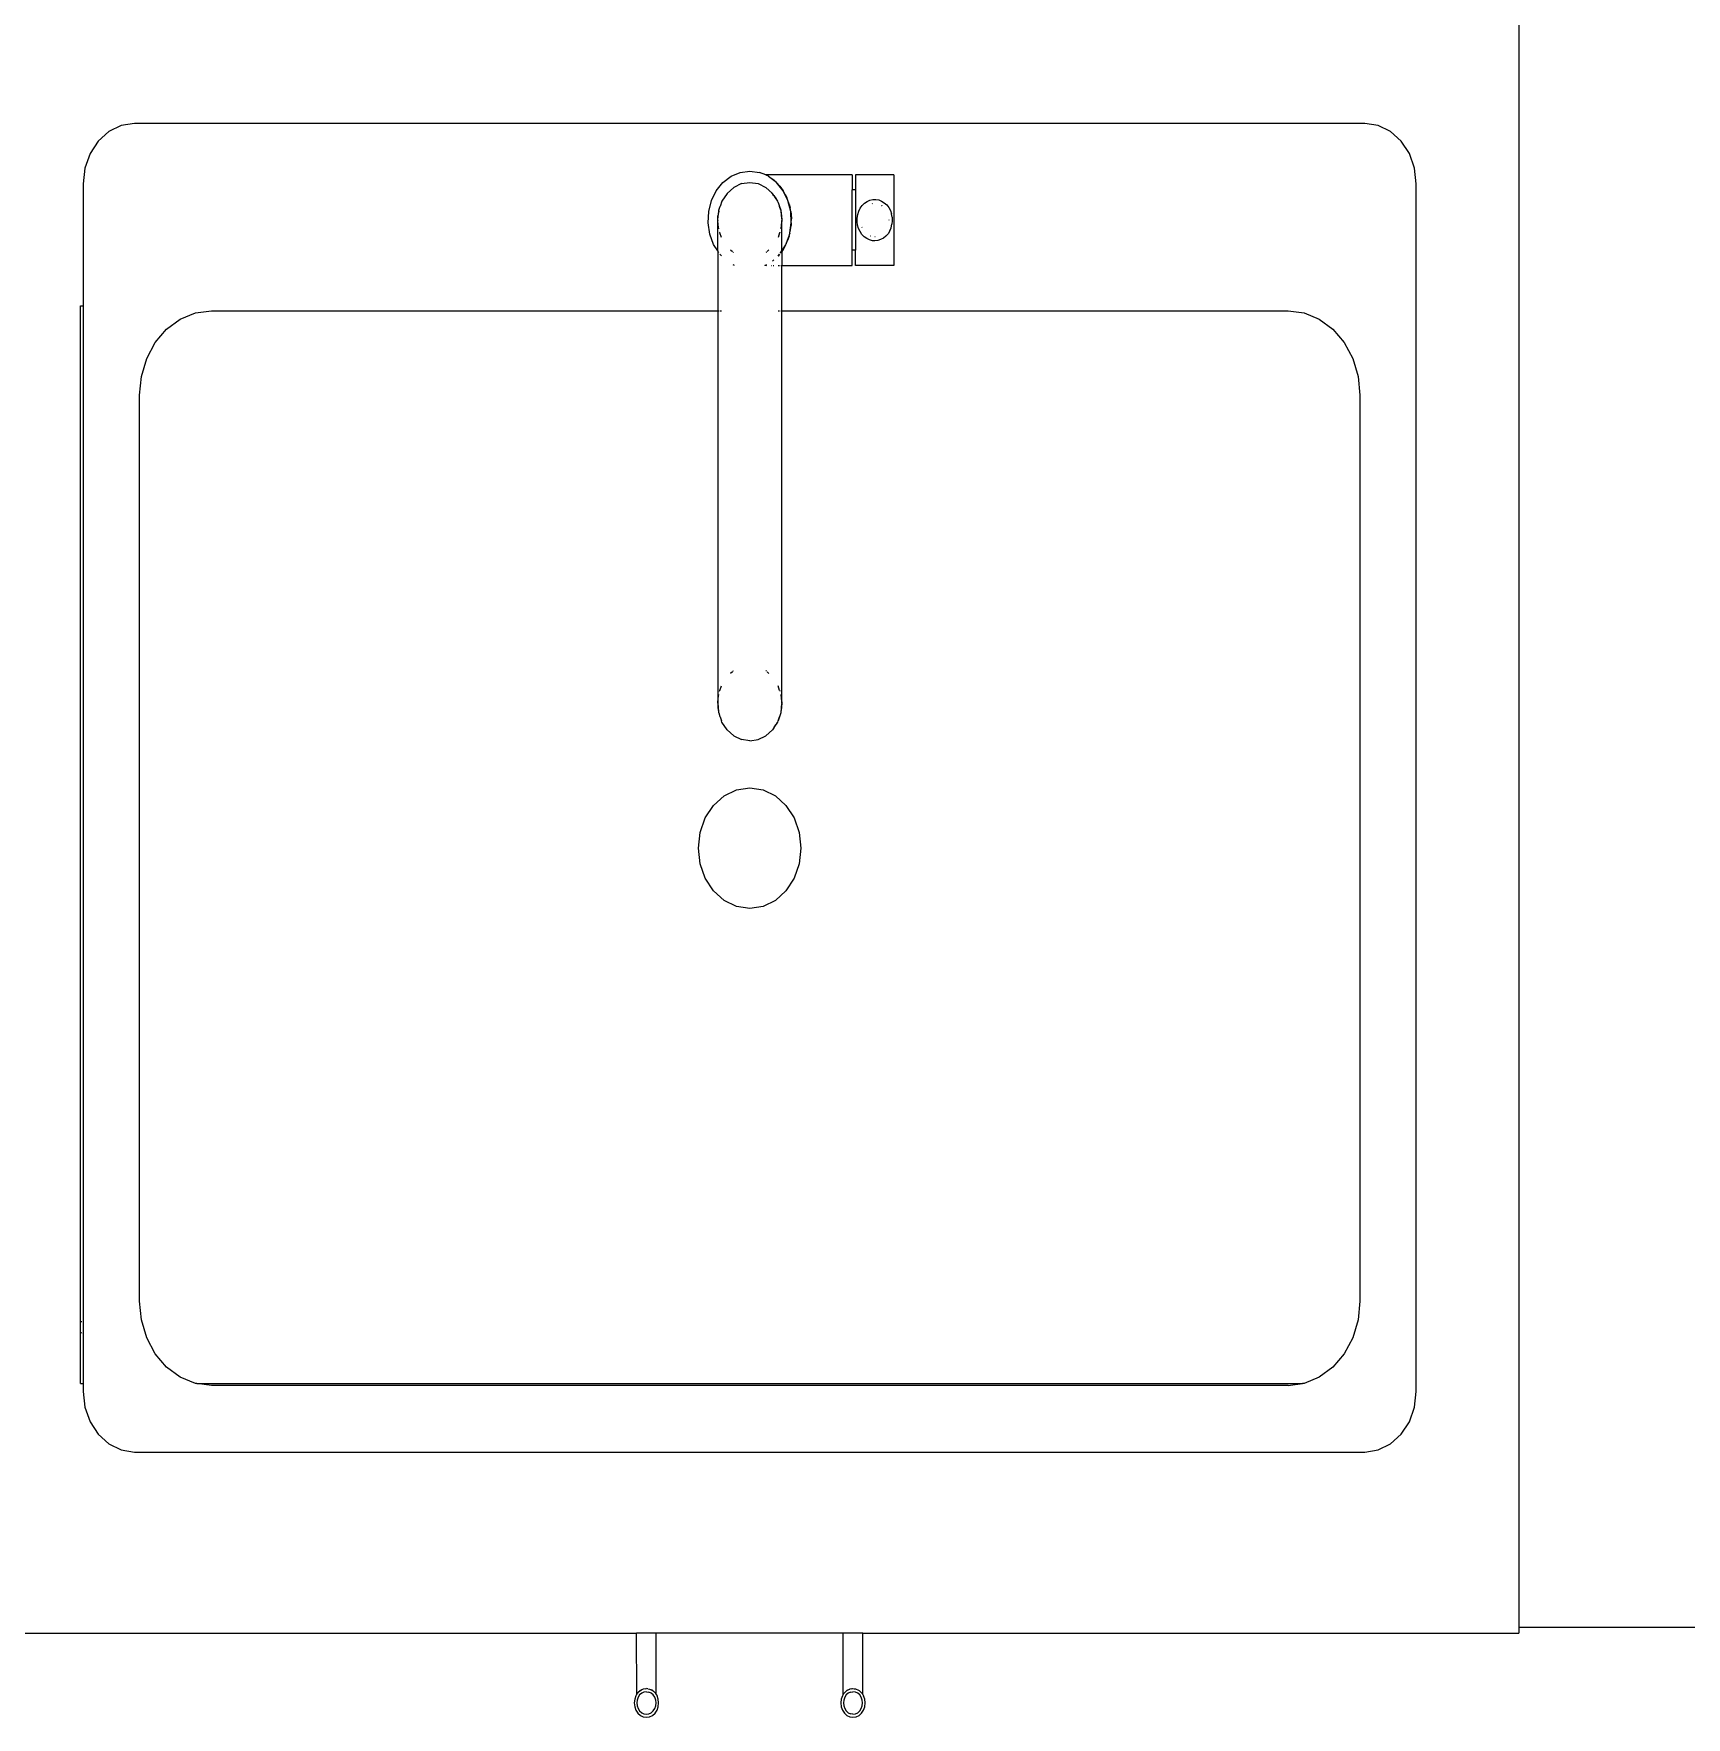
# Model space of a CAD drawing. Header units: metres. Extents: x 2.3 to 15.1, y 3 to 5.1.
# Drawn here: x 4.285 to 4.903, y 3.39 to 4.019 of the extents above; entities that cross this region are included whole.
import ezdxf

# ---------------------------------------------------------------- set-up
doc = ezdxf.new("R2010")
doc.units = ezdxf.units.M
doc.layers.add('Edges', color=7, linetype='Continuous')

# ---------------------------------------------------------------- blocks, each defined once
blk = doc.blocks.new('Chemistry Lab table pl')
at = {"layer": 'Edges'}
for p, q in [((4.84026, 4.09844), (4.84026, 3.42344)), ((4.3178, 3.98479), (4.31317, 3.98253)), ((4.32276, 3.98556), (4.3178, 3.98479)), ((4.78276, 3.98556), (4.32276, 3.98556)), ((4.78772, 3.98479), (4.78276, 3.98556)), ((4.79234, 3.98253), (4.78772, 3.98479)), ((4.3092, 3.97894), (4.30616, 3.97427)), ((4.31317, 3.98253), (4.3092, 3.97894)), ((4.79631, 3.97894), (4.79234, 3.98253)), ((4.79936, 3.97427), (4.79631, 3.97894)), ((4.30616, 3.97427), (4.30424, 3.96882)), ((4.80127, 3.96882), (4.79936, 3.97427)), ((4.30424, 3.96882), (4.30359, 3.96298)), ((4.54275, 3.96349), (4.54577, 3.96583)), ((4.54577, 3.96583), (4.54917, 3.96728)), ((4.54917, 3.96728), (4.55276, 3.96778)), ((4.55276, 3.96778), (4.55635, 3.96728)), ((4.55875, 3.96637), (4.55635, 3.96728)), ((4.55881, 3.96633), (4.55875, 3.96637)), ((4.59109, 3.96637), (4.55881, 3.96633)), ((4.55881, 3.96633), (4.55901, 3.96624)), ((4.55904, 3.96622), (4.55901, 3.96624)), ((4.55914, 3.96616), (4.55904, 3.96622)), ((4.55975, 3.96583), (4.55914, 3.96616)), ((4.55975, 3.96583), (4.55981, 3.96578)), ((4.55981, 3.96578), (4.56069, 3.96522)), ((4.56277, 3.96349), (4.55981, 3.96578)), ((4.59109, 3.96637), (4.59109, 3.96072)), ((4.60666, 3.96637), (4.59229, 3.96637)), ((4.59229, 3.96637), (4.59229, 3.96072)), ((4.60666, 3.96637), (4.60666, 3.9325)), ((4.80192, 3.96298), (4.80127, 3.96882)), ((4.30359, 3.96298), (4.30359, 3.91744)), ((4.53846, 3.9567), (4.54027, 3.96039)), ((4.54027, 3.96039), (4.54275, 3.96349)), ((4.54429, 3.95941), (4.54238, 3.95649)), ((4.54677, 3.96165), (4.54429, 3.95941)), ((4.54966, 3.96306), (4.54677, 3.96165)), ((4.54966, 3.96306), (4.55276, 3.96354)), ((4.55276, 3.96354), (4.55586, 3.96306)), ((4.55586, 3.96306), (4.55875, 3.96165)), ((4.56123, 3.95941), (4.55875, 3.96165)), ((4.56069, 3.96522), (4.56173, 3.96443)), ((4.56089, 3.95959), (4.56158, 3.95887)), ((4.56123, 3.95941), (4.56158, 3.95887)), ((4.56277, 3.96349), (4.56173, 3.96443)), ((4.56525, 3.96039), (4.56277, 3.96349)), ((4.56277, 3.96349), (4.56401, 3.96211)), ((4.56401, 3.96211), (4.56525, 3.96039)), ((4.56602, 3.95905), (4.56525, 3.96039)), ((4.56706, 3.9567), (4.56525, 3.96039)), ((4.59229, 3.96072), (4.59109, 3.96072)), ((4.59109, 3.93815), (4.59109, 3.96072)), ((4.59229, 3.96072), (4.59229, 3.93815)), ((4.80192, 3.51146), (4.80192, 3.96298)), ((4.53742, 3.95262), (4.53846, 3.9567)), ((4.54117, 3.9529), (4.54115, 3.95271)), ((4.54117, 3.9529), (4.54119, 3.95309)), ((4.54119, 3.95309), (4.54159, 3.95424)), ((4.54159, 3.95435), (4.54168, 3.9545)), ((4.54159, 3.95424), (4.54159, 3.95435)), ((4.54238, 3.95649), (4.54168, 3.9545)), ((4.56158, 3.95887), (4.56178, 3.95866)), ((4.56178, 3.95856), (4.56158, 3.95887)), ((4.56178, 3.95866), (4.5626, 3.95742)), ((4.56204, 3.95817), (4.56313, 3.95649)), ((4.5626, 3.95742), (4.56313, 3.95649)), ((4.56313, 3.95649), (4.56328, 3.95605)), ((4.56328, 3.95605), (4.56333, 3.95603)), ((4.56333, 3.95603), (4.56392, 3.9545)), ((4.56333, 3.95603), (4.56383, 3.9545)), ((4.56383, 3.9545), (4.56433, 3.95309)), ((4.56433, 3.95309), (4.56392, 3.9545)), ((4.56433, 3.95309), (4.56435, 3.9529)), ((4.56435, 3.9529), (4.56437, 3.95286)), ((4.56602, 3.95905), (4.56657, 3.95791)), ((4.56706, 3.9567), (4.56657, 3.95791)), ((4.56747, 3.95544), (4.56706, 3.9567)), ((4.56809, 3.95262), (4.56706, 3.9567)), ((4.56747, 3.95544), (4.56782, 3.95407)), ((4.56809, 3.95262), (4.56782, 3.95407)), ((4.59351, 3.95272), (4.59407, 3.95387)), ((4.59407, 3.95387), (4.59479, 3.95489)), ((4.59479, 3.95489), (4.59564, 3.95575)), ((4.59564, 3.95575), (4.59661, 3.95642)), ((4.59661, 3.95642), (4.59766, 3.9569)), ((4.59766, 3.9569), (4.59877, 3.95715)), ((4.59855, 3.95556), (4.59864, 3.95558)), ((4.59877, 3.95715), (4.59989, 3.95718)), ((4.59989, 3.95718), (4.60101, 3.95698)), ((4.60101, 3.95698), (4.60207, 3.95657)), ((4.60207, 3.95657), (4.60307, 3.95594)), ((4.60207, 3.95487), (4.60213, 3.95484)), ((4.60213, 3.95484), (4.60224, 3.95474)), ((4.60307, 3.95594), (4.60395, 3.95513)), ((4.60395, 3.95513), (4.60471, 3.95415)), ((4.60471, 3.95415), (4.60532, 3.95303)), ((4.60532, 3.95303), (4.60575, 3.9518)), ((4.53721, 3.94837), (4.53742, 3.95262)), ((4.53784, 3.94417), (4.53721, 3.94837)), ((4.54078, 3.94943), (4.5408, 3.9496)), ((4.54078, 3.94943), (4.54079, 3.94935)), ((4.54079, 3.94935), (4.54078, 3.94925)), ((4.54097, 3.94769), (4.54078, 3.94925)), ((4.54078, 3.93788), (4.54078, 3.94925)), ((4.5408, 3.9496), (4.54115, 3.95271)), ((4.5408, 3.9496), (4.54087, 3.951)), ((4.54115, 3.95271), (4.54087, 3.951)), ((4.54115, 3.94614), (4.54097, 3.94769)), ((4.56437, 3.95286), (4.56464, 3.951)), ((4.56437, 3.95286), (4.56454, 3.95118)), ((4.56454, 3.94769), (4.56437, 3.94614)), ((4.56454, 3.95118), (4.56474, 3.94943)), ((4.56474, 3.94925), (4.56454, 3.94769)), ((4.56464, 3.951), (4.56474, 3.94943)), ((4.56474, 3.94943), (4.56474, 3.94925)), ((4.56474, 3.93788), (4.56474, 3.94925)), ((4.56776, 3.94469), (4.5683, 3.94837)), ((4.56801, 3.94576), (4.56823, 3.94739)), ((4.56809, 3.95262), (4.56823, 3.95148)), ((4.5683, 3.94837), (4.56809, 3.95262)), ((4.56823, 3.95148), (4.56832, 3.94993)), ((4.5683, 3.94837), (4.56823, 3.94739)), ((4.5683, 3.94837), (4.56832, 3.94993)), ((4.59291, 3.94884), (4.59292, 3.95017)), ((4.59309, 3.94754), (4.59291, 3.94884)), ((4.59292, 3.95017), (4.59312, 3.95147)), ((4.59345, 3.94628), (4.59309, 3.94754)), ((4.59312, 3.95147), (4.59351, 3.95272)), ((4.59473, 3.94664), (4.5947, 3.94674)), ((4.6048, 3.94951), (4.60481, 3.94944)), ((4.60511, 3.94541), (4.60561, 3.9466)), ((4.60561, 3.9466), (4.60593, 3.94787)), ((4.606, 3.95051), (4.60575, 3.9518)), ((4.60606, 3.94919), (4.60593, 3.94787)), ((4.606, 3.95051), (4.60606, 3.94919)), ((4.53927, 3.94026), (4.53784, 3.94417)), ((4.54155, 3.94475), (4.54147, 3.94497)), ((4.54219, 3.94294), (4.54159, 3.94463)), ((4.56392, 3.94463), (4.56333, 3.94294)), ((4.56404, 3.94497), (4.56397, 3.94475)), ((4.56634, 3.94053), (4.56624, 3.94026)), ((4.56634, 3.94053), (4.56759, 3.94394)), ((4.56634, 3.94053), (4.56691, 3.94178)), ((4.56747, 3.94343), (4.56691, 3.94178)), ((4.56747, 3.94343), (4.56759, 3.94394)), ((4.56759, 3.94394), (4.56768, 3.94417)), ((4.56773, 3.94454), (4.56768, 3.94417)), ((4.56773, 3.94454), (4.56776, 3.94469)), ((4.56776, 3.94469), (4.56801, 3.94576)), ((4.594, 3.94512), (4.59345, 3.94628)), ((4.5947, 3.94409), (4.594, 3.94512)), ((4.59554, 3.94321), (4.5947, 3.94409)), ((4.5965, 3.94251), (4.59554, 3.94321)), ((4.59754, 3.94202), (4.5965, 3.94251)), ((4.59864, 3.94174), (4.59754, 3.94202)), ((4.59803, 3.94344), (4.59796, 3.94347)), ((4.59948, 3.94167), (4.59864, 3.94174)), ((4.59961, 3.94321), (4.59948, 3.9432)), ((4.6006, 3.94179), (4.59948, 3.94167)), ((4.60169, 3.94212), (4.6006, 3.94179)), ((4.60271, 3.94267), (4.60169, 3.94212)), ((4.60364, 3.94342), (4.60271, 3.94267)), ((4.60445, 3.94434), (4.60364, 3.94342)), ((4.60511, 3.94541), (4.60445, 3.94434)), ((4.54078, 3.93788), (4.53927, 3.94026)), ((4.54125, 3.93714), (4.54078, 3.93788)), ((4.54078, 3.93788), (4.54078, 3.91557)), ((4.54219, 3.9361), (4.54159, 3.93669)), ((4.54557, 3.9383), (4.54628, 3.93765)), ((4.54671, 3.93727), (4.54654, 3.93742)), ((4.55898, 3.93742), (4.55881, 3.93727)), ((4.55994, 3.9383), (4.55923, 3.93765)), ((4.56123, 3.93406), (4.56131, 3.93411)), ((4.56131, 3.93411), (4.56124, 3.93409)), ((4.56178, 3.93452), (4.56131, 3.93411)), ((4.56178, 3.93457), (4.56178, 3.93452)), ((4.56392, 3.93669), (4.56333, 3.9361)), ((4.56392, 3.93669), (4.56333, 3.936)), ((4.56333, 3.936), (4.56392, 3.93666)), ((4.56427, 3.93714), (4.56474, 3.93788)), ((4.56427, 3.93714), (4.56474, 3.93775)), ((4.56428, 3.93711), (4.56474, 3.93775)), ((4.56474, 3.93788), (4.566, 3.93983)), ((4.56509, 3.93824), (4.56474, 3.93775)), ((4.56474, 3.93788), (4.56474, 3.93775)), ((4.56474, 3.93775), (4.56474, 3.9325)), ((4.566, 3.93983), (4.56509, 3.93824)), ((4.56509, 3.93824), (4.56602, 3.93982)), ((4.56613, 3.94006), (4.566, 3.93983)), ((4.56602, 3.93982), (4.56613, 3.94006)), ((4.56613, 3.94006), (4.56616, 3.94013)), ((4.56624, 3.94026), (4.56616, 3.94013)), ((4.59229, 3.93815), (4.59109, 3.93815)), ((4.59109, 3.9325), (4.59109, 3.93815)), ((4.59229, 3.9325), (4.59229, 3.93815)), ((4.54709, 3.9324), (4.54654, 3.93273)), ((4.55843, 3.9324), (4.55841, 3.93235)), ((4.55898, 3.93273), (4.55843, 3.9324)), ((4.55875, 3.9325), (4.55843, 3.9324)), ((4.55881, 3.93254), (4.55875, 3.9325)), ((4.55881, 3.93254), (4.55898, 3.93262)), ((4.55881, 3.93254), (4.55898, 3.9325)), ((4.56072, 3.9325), (4.56089, 3.9325)), ((4.56152, 3.9325), (4.56178, 3.9325)), ((4.56333, 3.9325), (4.56392, 3.9325)), ((4.56437, 3.9325), (4.56474, 3.9325)), ((4.56474, 3.9325), (4.59109, 3.9325)), ((4.56474, 3.91557), (4.56474, 3.9325)), ((4.60666, 3.9325), (4.59229, 3.9325)), ((4.30259, 3.91744), (4.30359, 3.91744)), ((4.30259, 3.53752), (4.30259, 3.91744)), ((4.30359, 3.91744), (4.30359, 3.53759)), ((4.34554, 3.91478), (4.35151, 3.91557)), ((4.35151, 3.91557), (4.54078, 3.91557)), ((4.54078, 3.91557), (4.54115, 3.91557)), ((4.54078, 3.91557), (4.54078, 3.76901)), ((4.54159, 3.91557), (4.54219, 3.91557)), ((4.56333, 3.91557), (4.56392, 3.91557)), ((4.56437, 3.91557), (4.56474, 3.91557)), ((4.56474, 3.91557), (4.75401, 3.91557)), ((4.56474, 3.76901), (4.56474, 3.91557)), ((4.75401, 3.91557), (4.75998, 3.91478)), ((4.33478, 3.90867), (4.33986, 3.91244)), ((4.33986, 3.91244), (4.34554, 3.91478)), ((4.75998, 3.91478), (4.76565, 3.91244)), ((4.76565, 3.91244), (4.77074, 3.90867)), ((4.32733, 3.89768), (4.33053, 3.90367)), ((4.33053, 3.90367), (4.33478, 3.90867)), ((4.77074, 3.90867), (4.77499, 3.90367)), ((4.77499, 3.90367), (4.77818, 3.89768)), ((4.32535, 3.891), (4.32733, 3.89768)), ((4.77818, 3.89768), (4.78017, 3.891)), ((4.32467, 3.88396), (4.32535, 3.891)), ((4.78017, 3.891), (4.78084, 3.88396)), ((4.32467, 3.54532), (4.32467, 3.88396)), ((4.78084, 3.88396), (4.78084, 3.54532)), ((4.54628, 3.78061), (4.54557, 3.77996)), ((4.54654, 3.78084), (4.54671, 3.78099)), ((4.55881, 3.78099), (4.55898, 3.78084)), ((4.55923, 3.78061), (4.55994, 3.77996)), ((4.54078, 3.76901), (4.54097, 3.77057)), ((4.54097, 3.77057), (4.54115, 3.77212)), ((4.54147, 3.77329), (4.54155, 3.77351)), ((4.54159, 3.77363), (4.54219, 3.77532)), ((4.56392, 3.77363), (4.56333, 3.77532)), ((4.56397, 3.77351), (4.56404, 3.77329)), ((4.56437, 3.77212), (4.56454, 3.77057)), ((4.56454, 3.77057), (4.56474, 3.76901)), ((4.54078, 3.76883), (4.54078, 3.76901)), ((4.54078, 3.76883), (4.54087, 3.76726)), ((4.54078, 3.76883), (4.54114, 3.76559)), ((4.54087, 3.76726), (4.54114, 3.76559)), ((4.54114, 3.76559), (4.54115, 3.76555)), ((4.54117, 3.76535), (4.54115, 3.76555)), ((4.54119, 3.76517), (4.54117, 3.76535)), ((4.54119, 3.76517), (4.54159, 3.76391)), ((4.56433, 3.76517), (4.56383, 3.76376)), ((4.56433, 3.76517), (4.56392, 3.76376)), ((4.56435, 3.76535), (4.56433, 3.76517)), ((4.56437, 3.76555), (4.56435, 3.76535)), ((4.56472, 3.76866), (4.56437, 3.76555)), ((4.56464, 3.76726), (4.56437, 3.76555)), ((4.56464, 3.76726), (4.56472, 3.76866)), ((4.56474, 3.76883), (4.56472, 3.76866)), ((4.56473, 3.76891), (4.56474, 3.76901)), ((4.56473, 3.76891), (4.56474, 3.76883)), ((4.54168, 3.76376), (4.54159, 3.76391)), ((4.54168, 3.76376), (4.54197, 3.76293)), ((4.54197, 3.76293), (4.54219, 3.76239)), ((4.54223, 3.76221), (4.54219, 3.76239)), ((4.54238, 3.76177), (4.54223, 3.76221)), ((4.54429, 3.75885), (4.54238, 3.76177)), ((4.54429, 3.75885), (4.54677, 3.75661)), ((4.56123, 3.75885), (4.55875, 3.75661)), ((4.56172, 3.7596), (4.56123, 3.75885)), ((4.56178, 3.75975), (4.56172, 3.7596)), ((4.56204, 3.76009), (4.56178, 3.75975)), ((4.56313, 3.76177), (4.56204, 3.76009)), ((4.56204, 3.76009), (4.5626, 3.76084)), ((4.5626, 3.76084), (4.56313, 3.76177)), ((4.56328, 3.76221), (4.56313, 3.76177)), ((4.56333, 3.76223), (4.56328, 3.76221)), ((4.56333, 3.76223), (4.56392, 3.76376)), ((4.56383, 3.76376), (4.56333, 3.76223)), ((4.54677, 3.75661), (4.54966, 3.7552)), ((4.55276, 3.75472), (4.54966, 3.7552)), ((4.55276, 3.75472), (4.55586, 3.7552)), ((4.55586, 3.7552), (4.55875, 3.75661)), ((4.5392, 3.73061), (4.54317, 3.73419)), ((4.54317, 3.73419), (4.5478, 3.73645)), ((4.5478, 3.73645), (4.55276, 3.73722)), ((4.55276, 3.73722), (4.55772, 3.73645)), ((4.55772, 3.73645), (4.56234, 3.73419)), ((4.56234, 3.73419), (4.56631, 3.73061)), ((4.53616, 3.72593), (4.5392, 3.73061)), ((4.56631, 3.73061), (4.56936, 3.72593)), ((4.53359, 3.71464), (4.53424, 3.72049)), ((4.53424, 3.72049), (4.53616, 3.72593)), ((4.56936, 3.72593), (4.57127, 3.72049)), ((4.57127, 3.72049), (4.57192, 3.71464)), ((4.53424, 3.7088), (4.53359, 3.71464)), ((4.57192, 3.71464), (4.57127, 3.7088)), ((4.53616, 3.70335), (4.53424, 3.7088)), ((4.57127, 3.7088), (4.56936, 3.70335)), ((4.5392, 3.69868), (4.53616, 3.70335)), ((4.56936, 3.70335), (4.56631, 3.69868)), ((4.54317, 3.69509), (4.5392, 3.69868)), ((4.5478, 3.69284), (4.54317, 3.69509)), ((4.56234, 3.69509), (4.55772, 3.69284)), ((4.56631, 3.69868), (4.56234, 3.69509)), ((4.55276, 3.69207), (4.5478, 3.69284)), ((4.55772, 3.69284), (4.55276, 3.69207)), ((4.32535, 3.53829), (4.32467, 3.54532)), ((4.78084, 3.54532), (4.78017, 3.53829)), ((4.30309, 3.5376), (4.30259, 3.53752)), ((4.30259, 3.53329), (4.30259, 3.53752)), ((4.30359, 3.53759), (4.30352, 3.5376)), ((4.30359, 3.53759), (4.30359, 3.53336)), ((4.32733, 3.53161), (4.32535, 3.53829)), ((4.78017, 3.53829), (4.77818, 3.53161)), ((4.30309, 3.53337), (4.30259, 3.53329)), ((4.30259, 3.51443), (4.30259, 3.53329)), ((4.30359, 3.53336), (4.30351, 3.53337)), ((4.30359, 3.53336), (4.30359, 3.51443)), ((4.33053, 3.52561), (4.32733, 3.53161)), ((4.77818, 3.53161), (4.77499, 3.52561)), ((4.33478, 3.52061), (4.33053, 3.52561)), ((4.77499, 3.52561), (4.77074, 3.52061)), ((4.33986, 3.51684), (4.33478, 3.52061)), ((4.77074, 3.52061), (4.76565, 3.51684)), ((4.30259, 3.51443), (4.30359, 3.51443)), ((4.30359, 3.51443), (4.30359, 3.51146)), ((4.34554, 3.51451), (4.33986, 3.51684)), ((4.34608, 3.51443), (4.34554, 3.51451)), ((4.34608, 3.51443), (4.75943, 3.51443)), ((4.35151, 3.51371), (4.34608, 3.51443)), ((4.75401, 3.51371), (4.35151, 3.51371)), ((4.75401, 3.51371), (4.75943, 3.51443)), ((4.75998, 3.51451), (4.75943, 3.51443)), ((4.76565, 3.51684), (4.75998, 3.51451)), ((4.30359, 3.51146), (4.30424, 3.50561)), ((4.80127, 3.50561), (4.80192, 3.51146)), ((4.30424, 3.50561), (4.30616, 3.50017)), ((4.30616, 3.50017), (4.3092, 3.49549)), ((4.79631, 3.49549), (4.79936, 3.50017)), ((4.79936, 3.50017), (4.80127, 3.50561)), ((4.3092, 3.49549), (4.31317, 3.49191)), ((4.79234, 3.49191), (4.79631, 3.49549)), ((4.31317, 3.49191), (4.3178, 3.48965)), ((4.3178, 3.48965), (4.32276, 3.48888)), ((4.32276, 3.48888), (4.78276, 3.48888)), ((4.78276, 3.48888), (4.78772, 3.48965)), ((4.78772, 3.48965), (4.79234, 3.49191)), ((4.26756, 3.42115), (4.51047, 3.42115)), ((4.5105, 3.39824), (4.51047, 3.42115)), ((4.51784, 3.42115), (4.51047, 3.42115)), ((4.51781, 3.39824), (4.51784, 3.42115)), ((4.58767, 3.42115), (4.51784, 3.42115)), ((4.5877, 3.39824), (4.58767, 3.42115)), ((4.59505, 3.42115), (4.58767, 3.42115)), ((4.59502, 3.39824), (4.59505, 3.42115)), ((4.59505, 3.42115), (4.84026, 3.42115)), ((4.84026, 3.42344), (4.84026, 3.42115)), ((4.84026, 3.42344), (5.15159, 3.42344)), ((4.51189, 3.39967), (4.51096, 3.39887)), ((4.51155, 3.39944), (4.51096, 3.39887)), ((4.51189, 3.39967), (4.51155, 3.39944)), ((4.51298, 3.40023), (4.51189, 3.39967)), ((4.51189, 3.39967), (4.51231, 3.39995)), ((4.51298, 3.40023), (4.51231, 3.39995)), ((4.51323, 3.39914), (4.51236, 3.39871)), ((4.51367, 3.40038), (4.51298, 3.40023)), ((4.51416, 3.39928), (4.51323, 3.39914)), ((4.51367, 3.40038), (4.51416, 3.40041)), ((4.51464, 3.40038), (4.51416, 3.40041)), ((4.51416, 3.39928), (4.51509, 3.39914)), ((4.51464, 3.40038), (4.51533, 3.40023)), ((4.51595, 3.39871), (4.51509, 3.39914)), ((4.51533, 3.40023), (4.516, 3.39995)), ((4.51533, 3.40023), (4.51642, 3.39967)), ((4.51642, 3.39967), (4.516, 3.39995)), ((4.51642, 3.39967), (4.51655, 3.39958)), ((4.51676, 3.39944), (4.51655, 3.39958)), ((4.51655, 3.39958), (4.51679, 3.39935)), ((4.51676, 3.39944), (4.51735, 3.39887)), ((4.58875, 3.39944), (4.58814, 3.39884)), ((4.58875, 3.39944), (4.58909, 3.39967)), ((4.59018, 3.40023), (4.58909, 3.39967)), ((4.58909, 3.39967), (4.58951, 3.39995)), ((4.58951, 3.39995), (4.59018, 3.40023)), ((4.59043, 3.39914), (4.58956, 3.39871)), ((4.59088, 3.40038), (4.59018, 3.40023)), ((4.59043, 3.39914), (4.59136, 3.39928)), ((4.59088, 3.40038), (4.59136, 3.40041)), ((4.59136, 3.40041), (4.59184, 3.40038)), ((4.59229, 3.39914), (4.59136, 3.39928)), ((4.59184, 3.40038), (4.59231, 3.40029)), ((4.59316, 3.39871), (4.59229, 3.39914)), ((4.59231, 3.40029), (4.59254, 3.40023)), ((4.59254, 3.40023), (4.5932, 3.39995)), ((4.5932, 3.39995), (4.59362, 3.39967)), ((4.59362, 3.39967), (4.59397, 3.39944)), ((4.59362, 3.39967), (4.59455, 3.39887)), ((4.59397, 3.39944), (4.59455, 3.39887)), ((4.50976, 3.39644), (4.5096, 3.39505)), ((4.5096, 3.39505), (4.50976, 3.39366)), ((4.51021, 3.39773), (4.50976, 3.39644)), ((4.50976, 3.39366), (4.51021, 3.39237)), ((4.51047, 3.39819), (4.51021, 3.39773)), ((4.5105, 3.39824), (4.51047, 3.39819)), ((4.51059, 3.39838), (4.5105, 3.39824)), ((4.51068, 3.39614), (4.51056, 3.39505)), ((4.51056, 3.39505), (4.51068, 3.39395)), ((4.51065, 3.39846), (4.51059, 3.39838)), ((4.51074, 3.39859), (4.51065, 3.39846)), ((4.51104, 3.39717), (4.51068, 3.39614)), ((4.51068, 3.39395), (4.51104, 3.39293)), ((4.51094, 3.39884), (4.51074, 3.39859)), ((4.51096, 3.39887), (4.51094, 3.39884)), ((4.51161, 3.39804), (4.51104, 3.39717)), ((4.51104, 3.39293), (4.51161, 3.39206)), ((4.51236, 3.39871), (4.51161, 3.39804)), ((4.5167, 3.39804), (4.51595, 3.39871)), ((4.51727, 3.39717), (4.5167, 3.39804)), ((4.5167, 3.39206), (4.51727, 3.39293)), ((4.51763, 3.39614), (4.51727, 3.39717)), ((4.51727, 3.39293), (4.51763, 3.39395)), ((4.51735, 3.39887), (4.51757, 3.39859)), ((4.51767, 3.39845), (4.51757, 3.39859)), ((4.51775, 3.39505), (4.51763, 3.39614)), ((4.51763, 3.39395), (4.51775, 3.39505)), ((4.51772, 3.39838), (4.51767, 3.39845)), ((4.51781, 3.39824), (4.51772, 3.39838)), ((4.51781, 3.39824), (4.51784, 3.39819)), ((4.51784, 3.39819), (4.5181, 3.39773)), ((4.51855, 3.39644), (4.5181, 3.39773)), ((4.5181, 3.39237), (4.51855, 3.39366)), ((4.51871, 3.39505), (4.51855, 3.39644)), ((4.51855, 3.39366), (4.51871, 3.39505)), ((4.58696, 3.39644), (4.58681, 3.39505)), ((4.58681, 3.39505), (4.58696, 3.39366)), ((4.58742, 3.39773), (4.58696, 3.39644)), ((4.58696, 3.39366), (4.58742, 3.39237)), ((4.58767, 3.39819), (4.58742, 3.39773)), ((4.5877, 3.39824), (4.58767, 3.39819)), ((4.5877, 3.39824), (4.58779, 3.39838)), ((4.58789, 3.39614), (4.58776, 3.39505)), ((4.58776, 3.39505), (4.58789, 3.39395)), ((4.58779, 3.39838), (4.58785, 3.39846)), ((4.58785, 3.39846), (4.58794, 3.39859)), ((4.58825, 3.39717), (4.58789, 3.39614)), ((4.58789, 3.39395), (4.58825, 3.39293)), ((4.58794, 3.39859), (4.58814, 3.39884)), ((4.58882, 3.39804), (4.58825, 3.39717)), ((4.58825, 3.39293), (4.58882, 3.39206)), ((4.58956, 3.39871), (4.58882, 3.39804)), ((4.5939, 3.39804), (4.59316, 3.39871)), ((4.59447, 3.39717), (4.5939, 3.39804)), ((4.5939, 3.39206), (4.59447, 3.39293)), ((4.59483, 3.39614), (4.59447, 3.39717)), ((4.59447, 3.39293), (4.59483, 3.39395)), ((4.59455, 3.39887), (4.59477, 3.39859)), ((4.59477, 3.39859), (4.59487, 3.39845)), ((4.59495, 3.39505), (4.59483, 3.39614)), ((4.59483, 3.39395), (4.59495, 3.39505)), ((4.59487, 3.39845), (4.59492, 3.39838)), ((4.59492, 3.39838), (4.59502, 3.39824)), ((4.59502, 3.39824), (4.59505, 3.39819)), ((4.59505, 3.39819), (4.5953, 3.39773)), ((4.59576, 3.39644), (4.5953, 3.39773)), ((4.5953, 3.39237), (4.59576, 3.39366)), ((4.59591, 3.39505), (4.59576, 3.39644)), ((4.59576, 3.39366), (4.59591, 3.39505)), ((4.51021, 3.39237), (4.51094, 3.39126)), ((4.51094, 3.39126), (4.51188, 3.39041)), ((4.51161, 3.39206), (4.51236, 3.39138)), ((4.51188, 3.39041), (4.51298, 3.38987)), ((4.51236, 3.39138), (4.51323, 3.39096)), ((4.51298, 3.38987), (4.51416, 3.38969)), ((4.51323, 3.39096), (4.51416, 3.39082)), ((4.51416, 3.39082), (4.51509, 3.39096)), ((4.51416, 3.38969), (4.51533, 3.38987)), ((4.51509, 3.39096), (4.51595, 3.39138)), ((4.51533, 3.38987), (4.51643, 3.39041)), ((4.51595, 3.39138), (4.5167, 3.39206)), ((4.51643, 3.39041), (4.51737, 3.39126)), ((4.51737, 3.39126), (4.5181, 3.39237)), ((4.58742, 3.39237), (4.58814, 3.39126)), ((4.58814, 3.39126), (4.58908, 3.39041)), ((4.58882, 3.39206), (4.58956, 3.39138)), ((4.58908, 3.39041), (4.59018, 3.38987)), ((4.58956, 3.39138), (4.59043, 3.39096)), ((4.59018, 3.38987), (4.59136, 3.38969)), ((4.59136, 3.39082), (4.59043, 3.39096)), ((4.59136, 3.39082), (4.59229, 3.39096)), ((4.59136, 3.38969), (4.59254, 3.38987)), ((4.59229, 3.39096), (4.59316, 3.39138)), ((4.59254, 3.38987), (4.59363, 3.39041)), ((4.59316, 3.39138), (4.5939, 3.39206)), ((4.59363, 3.39041), (4.59458, 3.39126)), ((4.59458, 3.39126), (4.5953, 3.39237))]:
    blk.add_line(p, q, dxfattribs=at)

msp = doc.modelspace()

# ---------------------------------------------------------------- block references
msp.add_blockref('Chemistry Lab table pl', (0, 0))

doc.saveas('drawing.dxf')
